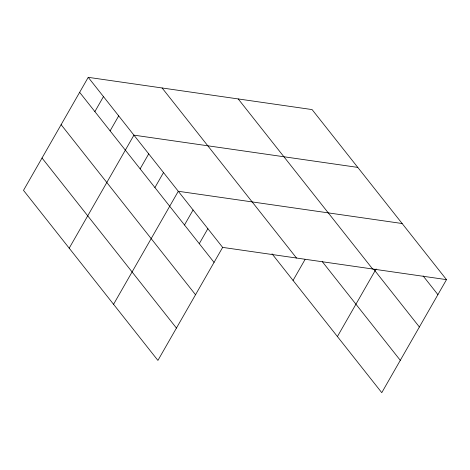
<?xml version="1.0" encoding="UTF-8"?>
<svg xmlns="http://www.w3.org/2000/svg" width="470" height="470" viewBox="0 0 470 470"><rect width="100%" height="100%" fill="white"/><g stroke="black" fill="none" stroke-linecap="round" stroke-linejoin="round"><path stroke-width="0.7" d="M88.231 77.333L23.5 190.362L157.914 360.42L222.645 247.39L88.231 77.333L312.086 109.581L446.5 279.638L381.769 392.667L271.995 253.788M94.875 111.602L103.465 96.603M110.109 130.871L118.698 115.879M69.202 248.178L133.932 135.149L357.788 167.402M140.131 168.853L148.72 153.86M154.918 187.559L163.507 172.566M113.558 304.302L178.289 191.272L402.144 223.52M184.487 224.977L193.076 209.978M199.274 243.683L207.863 228.684M293.051 280.431L305.042 259.493M337.413 336.549L376.118 268.963M222.645 247.39L446.5 279.638M423.123 275.931L437.911 294.637M373.685 269.169L419.387 326.991M238.214 98.935L372.628 268.999M322.332 261.684L400.293 360.32M162.103 87.972L296.517 258.036M79.642 92.326L214.062 262.389M61.118 124.679L195.532 294.737M42.03 158.008L176.444 328.072"/></g></svg>
